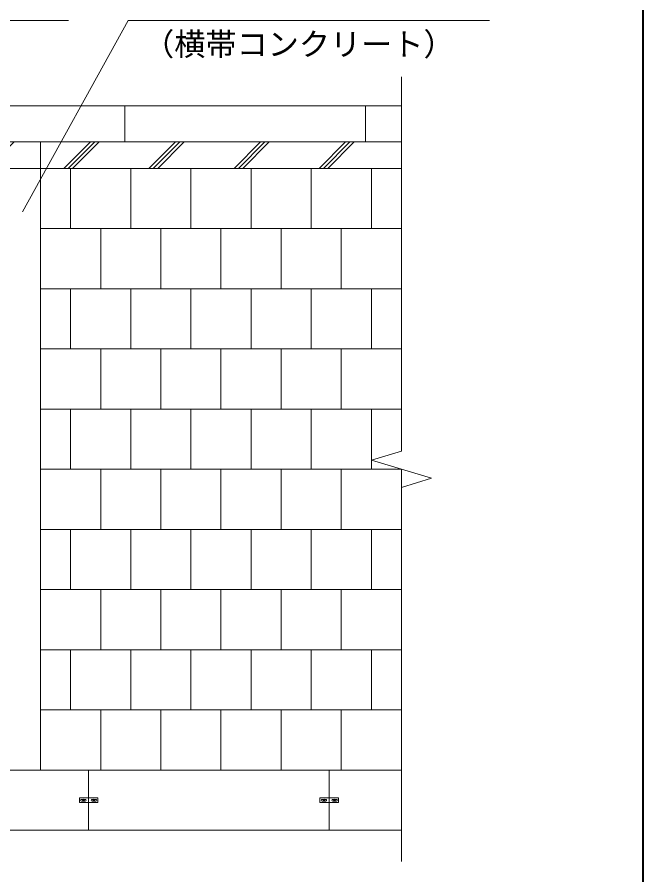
# Model space of a CAD drawing. Units: millimetres at full size, sheet at 1:20; details may follow other scales. Extents: x 0 to 4200, y 0 to 5940.
# Drawn here: x 3168 to 4000, y 619 to 1760 of the extents above; entities that cross this region are included whole.
import ezdxf
from ezdxf.enums import TextEntityAlignment as Align

# ---------------------------------------------------------------- set-up
doc = ezdxf.new("R2010")
doc.units = ezdxf.units.MM
doc.header["$LTSCALE"] = 20
doc.linetypes.add('USER3', pattern=[1.35, 0.75, -0.6])
for name, color, linetype, lineweight in [('0_2', 7, 'Continuous', 13), ('インサート', 7, 'USER3', 5), ('ハッチング', 7, 'Continuous', 9), ('図枠', 7, 'Continuous', 5), ('基礎・縦帯・横帯', 7, 'Continuous', 13), ('引出線', 7, 'Continuous', 13), ('本体', 7, 'Continuous', 13)]:
    doc.layers.add(name, color=color, linetype=linetype, lineweight=lineweight)
doc.styles.add('ＭＳ ゴシック', font='')
doc.styles.get('ＭＳ ゴシック').set_extended_font_data('MS Gothic')

# ---------------------------------------------------------------- blocks, each defined once
blk = doc.blocks.new('filled_arrow')
at = {"color": 0, "linetype": 'Continuous', "lineweight": -2}
blk.add_solid([(7.5, 1.25), (0, 0), (7.5, -1.25)], dxfattribs=at)

msp = doc.modelspace()

# ---------------------------------------------------------------- hatches: boundary and pattern name
at = {"layer": 'ハッチング'}
h = msp.add_hatch(dxfattribs=at)
h.set_pattern_fill('USER', color=256, style=0, pattern_type=2)
h.set_pattern_definition([(45, (-3354.61, 2554.16), (-56.5685, 56.5685), []), (45, (-3348.81, 2554.16), (-56.5685, 56.5685), []), (45, (-3343.01, 2554.16), (-56.5685, 56.5685), [])])
h.paths.add_polyline_path([(2350.92, 1593.77), (2350.92, 1558.57), (2390.92, 1558.57), (2470.92, 1558.57), (2550.92, 1558.57), (2630.92, 1558.57), (2710.92, 1558.57), (2790.92, 1558.57), (2870.92, 1558.57), (2950.92, 1558.57), (3030.92, 1558.57), (3110.92, 1558.57), (3678.92, 1558.57), (3678.92, 1593.77)])

# ---------------------------------------------------------------- linework, layer by layer
at = {"layer": '0_2'}
msp.add_lwpolyline([(3678.92, 1680.17), (3678.92, 1182.57), (3638.92, 1170.57), (3718.92, 1146.57), (3678.92, 1134.57), (3678.92, 636.97)], dxfattribs=at)
at = {"layer": 'インサート', "linetype": 'Continuous', "lineweight": 13}
for p, q in [((3250.6, 721.77), (3275.24, 721.77)), ((3250.6, 721.77), (3250.6, 715.37)), ((3253.32, 719.69), (3258.28, 719.69)), ((3272.52, 719.69), (3267.56, 719.69)), ((3275.24, 721.77), (3275.24, 715.37)), ((3570.6, 721.77), (3595.24, 721.77)), ((3570.6, 721.77), (3570.6, 715.37)), ((3573.32, 719.69), (3578.28, 719.69)), ((3592.52, 719.69), (3587.56, 719.69)), ((3595.24, 721.77), (3595.24, 715.37)), ((3250.6, 715.37), (3275.24, 715.37)), ((3253.32, 717.45), (3258.28, 717.45)), ((3272.52, 717.45), (3267.56, 717.45)), ((3570.6, 715.37), (3595.24, 715.37)), ((3573.32, 717.45), (3578.28, 717.45)), ((3592.52, 717.45), (3587.56, 717.45))]:
    msp.add_line(p, q, dxfattribs=at)
at = {"layer": 'インサート', "linetype": 'Continuous'}
for centre, radius in [((3255.96, 718.57), 1.28), ((3255.96, 718.57), 0.96), ((3269.88, 718.57), 1.28), ((3269.88, 718.57), 0.96), ((3575.96, 718.57), 1.28), ((3575.96, 718.57), 0.96), ((3589.88, 718.57), 1.28), ((3589.88, 718.57), 0.96)]:
    msp.add_circle(centre, radius, dxfattribs=at)
at = {"layer": 'インサート', "linetype": 'Continuous', "lineweight": 13}
for centre, start, end in [((3253.32, 718.57), 90, 270), ((3258.28, 718.57), 270, 90), ((3267.56, 718.57), 90, 270), ((3272.52, 718.57), 270, 90), ((3573.32, 718.57), 90, 270), ((3578.28, 718.57), 270, 90), ((3587.56, 718.57), 90, 270), ((3592.52, 718.57), 270, 90)]:
    msp.add_arc(centre, 1.12, start, end, dxfattribs=at)
at = {"layer": '図枠', "lineweight": 40}
msp.add_line((4000, 5740), (4000, 200), dxfattribs=at)
at = {"layer": '基礎・縦帯・横帯'}
for p, q in [((2302.92, 1641.77), (3678.92, 1641.77)), ((3310.92, 1641.77), (3310.92, 1593.77)), ((3630.92, 1641.77), (3630.92, 1593.77)), ((2350.92, 1593.77), (3678.92, 1593.77)), ((3198.92, 1593.77), (3198.92, 758.57)), ((3198.92, 1558.57), (3150.92, 1558.57)), ((3198.92, 1558.57), (3678.92, 1558.57)), ((2302.92, 758.57), (3678.92, 758.57)), ((3262.92, 758.57), (3262.92, 678.57)), ((3582.92, 758.57), (3582.92, 678.57)), ((2302.92, 678.57), (3678.92, 678.57))]:
    msp.add_line(p, q, dxfattribs=at)
at = {"layer": '引出線'}
for points in [[(2692.59, 1641.77), (2755.28, 1755.42), (3236.16, 1755.42)], [(3174.92, 1500.92), (3315.32, 1755.42), (3796.19, 1755.42)]]:
    msp.add_lwpolyline(points, dxfattribs=at)
at = {"layer": '本体'}
for p, q in [((3198.92, 1558.57), (3198.92, 1478.57)), ((3198.92, 1558.57), (3238.92, 1558.57)), ((3238.92, 1558.57), (3238.92, 1478.57)), ((3238.92, 1558.57), (3238.92, 1478.57)), ((3238.92, 1558.57), (3318.92, 1558.57)), ((3318.92, 1558.57), (3318.92, 1478.57)), ((3318.92, 1558.57), (3318.92, 1478.57)), ((3318.92, 1558.57), (3398.92, 1558.57)), ((3398.92, 1558.57), (3398.92, 1478.57)), ((3398.92, 1558.57), (3398.92, 1478.57)), ((3398.92, 1558.57), (3478.92, 1558.57)), ((3478.92, 1558.57), (3478.92, 1478.57)), ((3478.92, 1558.57), (3478.92, 1478.57)), ((3478.92, 1558.57), (3558.92, 1558.57)), ((3558.92, 1558.57), (3558.92, 1478.57)), ((3558.92, 1558.57), (3558.92, 1478.57)), ((3558.92, 1558.57), (3638.92, 1558.57)), ((3638.92, 1558.57), (3638.92, 1478.57)), ((3638.92, 1558.57), (3638.92, 1478.57)), ((3638.92, 1558.57), (3678.92, 1558.57)), ((3678.92, 1558.57), (3678.92, 1478.57)), ((3198.92, 1478.57), (3198.92, 1398.57)), ((3198.92, 1478.57), (3278.92, 1478.57)), ((3198.92, 1478.57), (3238.92, 1478.57)), ((3238.92, 1478.57), (3318.92, 1478.57)), ((3278.92, 1478.57), (3278.92, 1398.57)), ((3278.92, 1478.57), (3278.92, 1398.57)), ((3278.92, 1478.57), (3358.92, 1478.57)), ((3318.92, 1478.57), (3398.92, 1478.57)), ((3358.92, 1478.57), (3358.92, 1398.57)), ((3358.92, 1478.57), (3358.92, 1398.57)), ((3358.92, 1478.57), (3438.92, 1478.57)), ((3398.92, 1478.57), (3478.92, 1478.57)), ((3438.92, 1478.57), (3438.92, 1398.57)), ((3438.92, 1478.57), (3438.92, 1398.57)), ((3438.92, 1478.57), (3518.92, 1478.57)), ((3478.92, 1478.57), (3558.92, 1478.57)), ((3518.92, 1478.57), (3518.92, 1398.57)), ((3518.92, 1478.57), (3518.92, 1398.57)), ((3518.92, 1478.57), (3598.92, 1478.57)), ((3558.92, 1478.57), (3638.92, 1478.57)), ((3598.92, 1478.57), (3598.92, 1398.57)), ((3598.92, 1478.57), (3598.92, 1398.57)), ((3598.92, 1478.57), (3678.92, 1478.57)), ((3638.92, 1478.57), (3678.92, 1478.57)), ((3678.92, 1478.57), (3678.92, 1398.57)), ((3198.92, 1398.57), (3198.92, 1318.57)), ((3198.92, 1398.57), (3238.92, 1398.57)), ((3198.92, 1398.57), (3278.92, 1398.57)), ((3238.92, 1398.57), (3238.92, 1318.57)), ((3238.92, 1398.57), (3238.92, 1318.57)), ((3238.92, 1398.57), (3318.92, 1398.57)), ((3278.92, 1398.57), (3358.92, 1398.57)), ((3318.92, 1398.57), (3318.92, 1318.57)), ((3318.92, 1398.57), (3318.92, 1318.57)), ((3318.92, 1398.57), (3398.92, 1398.57)), ((3358.92, 1398.57), (3438.92, 1398.57)), ((3398.92, 1398.57), (3398.92, 1318.57)), ((3398.92, 1398.57), (3398.92, 1318.57)), ((3398.92, 1398.57), (3478.92, 1398.57)), ((3438.92, 1398.57), (3518.92, 1398.57)), ((3478.92, 1398.57), (3478.92, 1318.57)), ((3478.92, 1398.57), (3478.92, 1318.57)), ((3478.92, 1398.57), (3558.92, 1398.57)), ((3518.92, 1398.57), (3598.92, 1398.57)), ((3558.92, 1398.57), (3558.92, 1318.57)), ((3558.92, 1398.57), (3558.92, 1318.57)), ((3558.92, 1398.57), (3638.92, 1398.57)), ((3598.92, 1398.57), (3678.92, 1398.57)), ((3638.92, 1398.57), (3638.92, 1318.57)), ((3638.92, 1398.57), (3638.92, 1318.57)), ((3638.92, 1398.57), (3678.92, 1398.57)), ((3678.92, 1398.57), (3678.92, 1318.57)), ((3198.92, 1318.57), (3198.92, 1238.57)), ((3198.92, 1318.57), (3278.92, 1318.57)), ((3198.92, 1318.57), (3238.92, 1318.57)), ((3238.92, 1318.57), (3318.92, 1318.57)), ((3278.92, 1318.57), (3278.92, 1238.57)), ((3278.92, 1318.57), (3278.92, 1238.57)), ((3278.92, 1318.57), (3358.92, 1318.57)), ((3318.92, 1318.57), (3398.92, 1318.57)), ((3358.92, 1318.57), (3358.92, 1238.57)), ((3358.92, 1318.57), (3358.92, 1238.57)), ((3358.92, 1318.57), (3438.92, 1318.57)), ((3398.92, 1318.57), (3478.92, 1318.57)), ((3438.92, 1318.57), (3438.92, 1238.57)), ((3438.92, 1318.57), (3438.92, 1238.57)), ((3438.92, 1318.57), (3518.92, 1318.57)), ((3478.92, 1318.57), (3558.92, 1318.57)), ((3518.92, 1318.57), (3518.92, 1238.57)), ((3518.92, 1318.57), (3518.92, 1238.57)), ((3518.92, 1318.57), (3598.92, 1318.57)), ((3558.92, 1318.57), (3638.92, 1318.57)), ((3598.92, 1318.57), (3598.92, 1238.57)), ((3598.92, 1318.57), (3598.92, 1238.57)), ((3598.92, 1318.57), (3678.92, 1318.57)), ((3638.92, 1318.57), (3678.92, 1318.57)), ((3678.92, 1318.57), (3678.92, 1238.57)), ((3198.92, 1238.57), (3198.92, 1158.57)), ((3198.92, 1238.57), (3238.92, 1238.57)), ((3198.92, 1238.57), (3278.92, 1238.57)), ((3238.92, 1238.57), (3238.92, 1158.57)), ((3238.92, 1238.57), (3238.92, 1158.57)), ((3238.92, 1238.57), (3318.92, 1238.57)), ((3278.92, 1238.57), (3358.92, 1238.57)), ((3318.92, 1238.57), (3318.92, 1158.57)), ((3318.92, 1238.57), (3318.92, 1158.57)), ((3318.92, 1238.57), (3398.92, 1238.57)), ((3358.92, 1238.57), (3438.92, 1238.57)), ((3398.92, 1238.57), (3398.92, 1158.57)), ((3398.92, 1238.57), (3398.92, 1158.57)), ((3398.92, 1238.57), (3478.92, 1238.57)), ((3438.92, 1238.57), (3518.92, 1238.57)), ((3478.92, 1238.57), (3478.92, 1158.57)), ((3478.92, 1238.57), (3478.92, 1158.57)), ((3478.92, 1238.57), (3558.92, 1238.57)), ((3518.92, 1238.57), (3598.92, 1238.57)), ((3558.92, 1238.57), (3558.92, 1158.57)), ((3558.92, 1238.57), (3558.92, 1158.57)), ((3558.92, 1238.57), (3638.92, 1238.57)), ((3598.92, 1238.57), (3678.92, 1238.57)), ((3638.92, 1238.57), (3638.92, 1158.57)), ((3638.92, 1238.57), (3638.92, 1158.57)), ((3638.92, 1238.57), (3678.92, 1238.57)), ((3678.92, 1238.57), (3678.92, 1182.57)), ((3198.92, 1158.57), (3198.92, 1078.57)), ((3198.92, 1158.57), (3278.92, 1158.57)), ((3198.92, 1158.57), (3238.92, 1158.57)), ((3238.92, 1158.57), (3318.92, 1158.57)), ((3278.92, 1158.57), (3278.92, 1078.57)), ((3278.92, 1158.57), (3278.92, 1078.57)), ((3278.92, 1158.57), (3358.92, 1158.57)), ((3318.92, 1158.57), (3398.92, 1158.57)), ((3358.92, 1158.57), (3358.92, 1078.57)), ((3358.92, 1158.57), (3358.92, 1078.57)), ((3358.92, 1158.57), (3438.92, 1158.57)), ((3398.92, 1158.57), (3478.92, 1158.57)), ((3438.92, 1158.57), (3438.92, 1078.57)), ((3438.92, 1158.57), (3438.92, 1078.57)), ((3438.92, 1158.57), (3518.92, 1158.57)), ((3478.92, 1158.57), (3558.92, 1158.57)), ((3518.92, 1158.57), (3518.92, 1078.57)), ((3518.92, 1158.57), (3518.92, 1078.57)), ((3518.92, 1158.57), (3598.92, 1158.57)), ((3558.92, 1158.57), (3638.92, 1158.57)), ((3598.92, 1158.57), (3598.92, 1078.57)), ((3598.92, 1158.57), (3598.92, 1078.57)), ((3598.92, 1158.57), (3678.92, 1158.57)), ((3638.92, 1158.57), (3678.92, 1158.57)), ((3678.92, 1158.57), (3678.92, 1078.57)), ((3198.92, 1078.57), (3198.92, 998.57)), ((3198.92, 1078.57), (3238.92, 1078.57)), ((3198.92, 1078.57), (3278.92, 1078.57)), ((3238.92, 1078.57), (3238.92, 998.57)), ((3238.92, 1078.57), (3238.92, 998.57)), ((3238.92, 1078.57), (3318.92, 1078.57)), ((3278.92, 1078.57), (3358.92, 1078.57)), ((3318.92, 1078.57), (3318.92, 998.57)), ((3318.92, 1078.57), (3318.92, 998.57)), ((3318.92, 1078.57), (3398.92, 1078.57)), ((3358.92, 1078.57), (3438.92, 1078.57)), ((3398.92, 1078.57), (3398.92, 998.57)), ((3398.92, 1078.57), (3398.92, 998.57)), ((3398.92, 1078.57), (3478.92, 1078.57)), ((3438.92, 1078.57), (3518.92, 1078.57)), ((3478.92, 1078.57), (3478.92, 998.57)), ((3478.92, 1078.57), (3478.92, 998.57)), ((3478.92, 1078.57), (3558.92, 1078.57)), ((3518.92, 1078.57), (3598.92, 1078.57)), ((3558.92, 1078.57), (3558.92, 998.57)), ((3558.92, 1078.57), (3558.92, 998.57)), ((3558.92, 1078.57), (3638.92, 1078.57)), ((3598.92, 1078.57), (3678.92, 1078.57)), ((3638.92, 1078.57), (3638.92, 998.57)), ((3638.92, 1078.57), (3638.92, 998.57)), ((3638.92, 1078.57), (3678.92, 1078.57)), ((3678.92, 1078.57), (3678.92, 998.57)), ((3198.92, 998.57), (3198.92, 918.57)), ((3198.92, 998.57), (3278.92, 998.57)), ((3198.92, 998.57), (3238.92, 998.57)), ((3238.92, 998.57), (3318.92, 998.57)), ((3278.92, 998.57), (3278.92, 918.57)), ((3278.92, 998.57), (3278.92, 918.57)), ((3278.92, 998.57), (3358.92, 998.57)), ((3318.92, 998.57), (3398.92, 998.57)), ((3358.92, 998.57), (3358.92, 918.57)), ((3358.92, 998.57), (3358.92, 918.57)), ((3358.92, 998.57), (3438.92, 998.57)), ((3398.92, 998.57), (3478.92, 998.57)), ((3438.92, 998.57), (3438.92, 918.57)), ((3438.92, 998.57), (3438.92, 918.57)), ((3438.92, 998.57), (3518.92, 998.57)), ((3478.92, 998.57), (3558.92, 998.57)), ((3518.92, 998.57), (3518.92, 918.57)), ((3518.92, 998.57), (3518.92, 918.57)), ((3518.92, 998.57), (3598.92, 998.57)), ((3558.92, 998.57), (3638.92, 998.57)), ((3598.92, 998.57), (3598.92, 918.57)), ((3598.92, 998.57), (3598.92, 918.57)), ((3598.92, 998.57), (3678.92, 998.57)), ((3638.92, 998.57), (3678.92, 998.57)), ((3678.92, 998.57), (3678.92, 918.57)), ((3198.92, 918.57), (3198.92, 838.57)), ((3198.92, 918.57), (3238.92, 918.57)), ((3198.92, 918.57), (3278.92, 918.57)), ((3238.92, 918.57), (3238.92, 838.57)), ((3238.92, 918.57), (3238.92, 838.57)), ((3238.92, 918.57), (3318.92, 918.57)), ((3278.92, 918.57), (3358.92, 918.57)), ((3318.92, 918.57), (3318.92, 838.57)), ((3318.92, 918.57), (3318.92, 838.57)), ((3318.92, 918.57), (3398.92, 918.57)), ((3358.92, 918.57), (3438.92, 918.57)), ((3398.92, 918.57), (3398.92, 838.57)), ((3398.92, 918.57), (3398.92, 838.57)), ((3398.92, 918.57), (3478.92, 918.57)), ((3438.92, 918.57), (3518.92, 918.57)), ((3478.92, 918.57), (3478.92, 838.57)), ((3478.92, 918.57), (3478.92, 838.57)), ((3478.92, 918.57), (3558.92, 918.57)), ((3518.92, 918.57), (3598.92, 918.57)), ((3558.92, 918.57), (3558.92, 838.57)), ((3558.92, 918.57), (3558.92, 838.57)), ((3558.92, 918.57), (3638.92, 918.57)), ((3598.92, 918.57), (3678.92, 918.57)), ((3638.92, 918.57), (3638.92, 838.57)), ((3638.92, 918.57), (3638.92, 838.57)), ((3638.92, 918.57), (3678.92, 918.57)), ((3678.92, 918.57), (3678.92, 838.57)), ((3198.92, 838.57), (3198.92, 758.57)), ((3198.92, 838.57), (3278.92, 838.57)), ((3198.92, 838.57), (3238.92, 838.57)), ((3238.92, 838.57), (3318.92, 838.57)), ((3278.92, 838.57), (3278.92, 758.57)), ((3278.92, 838.57), (3278.92, 758.57)), ((3278.92, 838.57), (3358.92, 838.57)), ((3318.92, 838.57), (3398.92, 838.57)), ((3358.92, 838.57), (3358.92, 758.57)), ((3358.92, 838.57), (3358.92, 758.57)), ((3358.92, 838.57), (3438.92, 838.57)), ((3398.92, 838.57), (3478.92, 838.57)), ((3438.92, 838.57), (3438.92, 758.57)), ((3438.92, 838.57), (3438.92, 758.57)), ((3438.92, 838.57), (3518.92, 838.57)), ((3478.92, 838.57), (3558.92, 838.57)), ((3518.92, 838.57), (3518.92, 758.57)), ((3518.92, 838.57), (3518.92, 758.57)), ((3518.92, 838.57), (3598.92, 838.57)), ((3558.92, 838.57), (3638.92, 838.57)), ((3598.92, 838.57), (3598.92, 758.57)), ((3598.92, 838.57), (3598.92, 758.57)), ((3598.92, 838.57), (3678.92, 838.57)), ((3638.92, 838.57), (3678.92, 838.57)), ((3678.92, 838.57), (3678.92, 758.57)), ((3198.92, 758.57), (3278.92, 758.57)), ((3278.92, 758.57), (3358.92, 758.57)), ((3358.92, 758.57), (3438.92, 758.57)), ((3438.92, 758.57), (3518.92, 758.57)), ((3518.92, 758.57), (3598.92, 758.57)), ((3598.92, 758.57), (3678.92, 758.57))]:
    msp.add_line(p, q, dxfattribs=at)

# ---------------------------------------------------------------- block references
at = {"layer": '引出線', "xscale": 0.133, "yscale": 0.133, "rotation": 61.1}
msp.add_blockref('filled_arrow', (3174.92, 1500.92), dxfattribs=at)

# ---------------------------------------------------------------- texts
at = {"layer": '引出線', "style": 'ＭＳ ゴシック'}
msp.add_text('（横帯コンクリート）', height=30.38, dxfattribs=at).set_placement((3335.32, 1699.52), align=Align.BOTTOM_LEFT)

doc.saveas('drawing.dxf')
